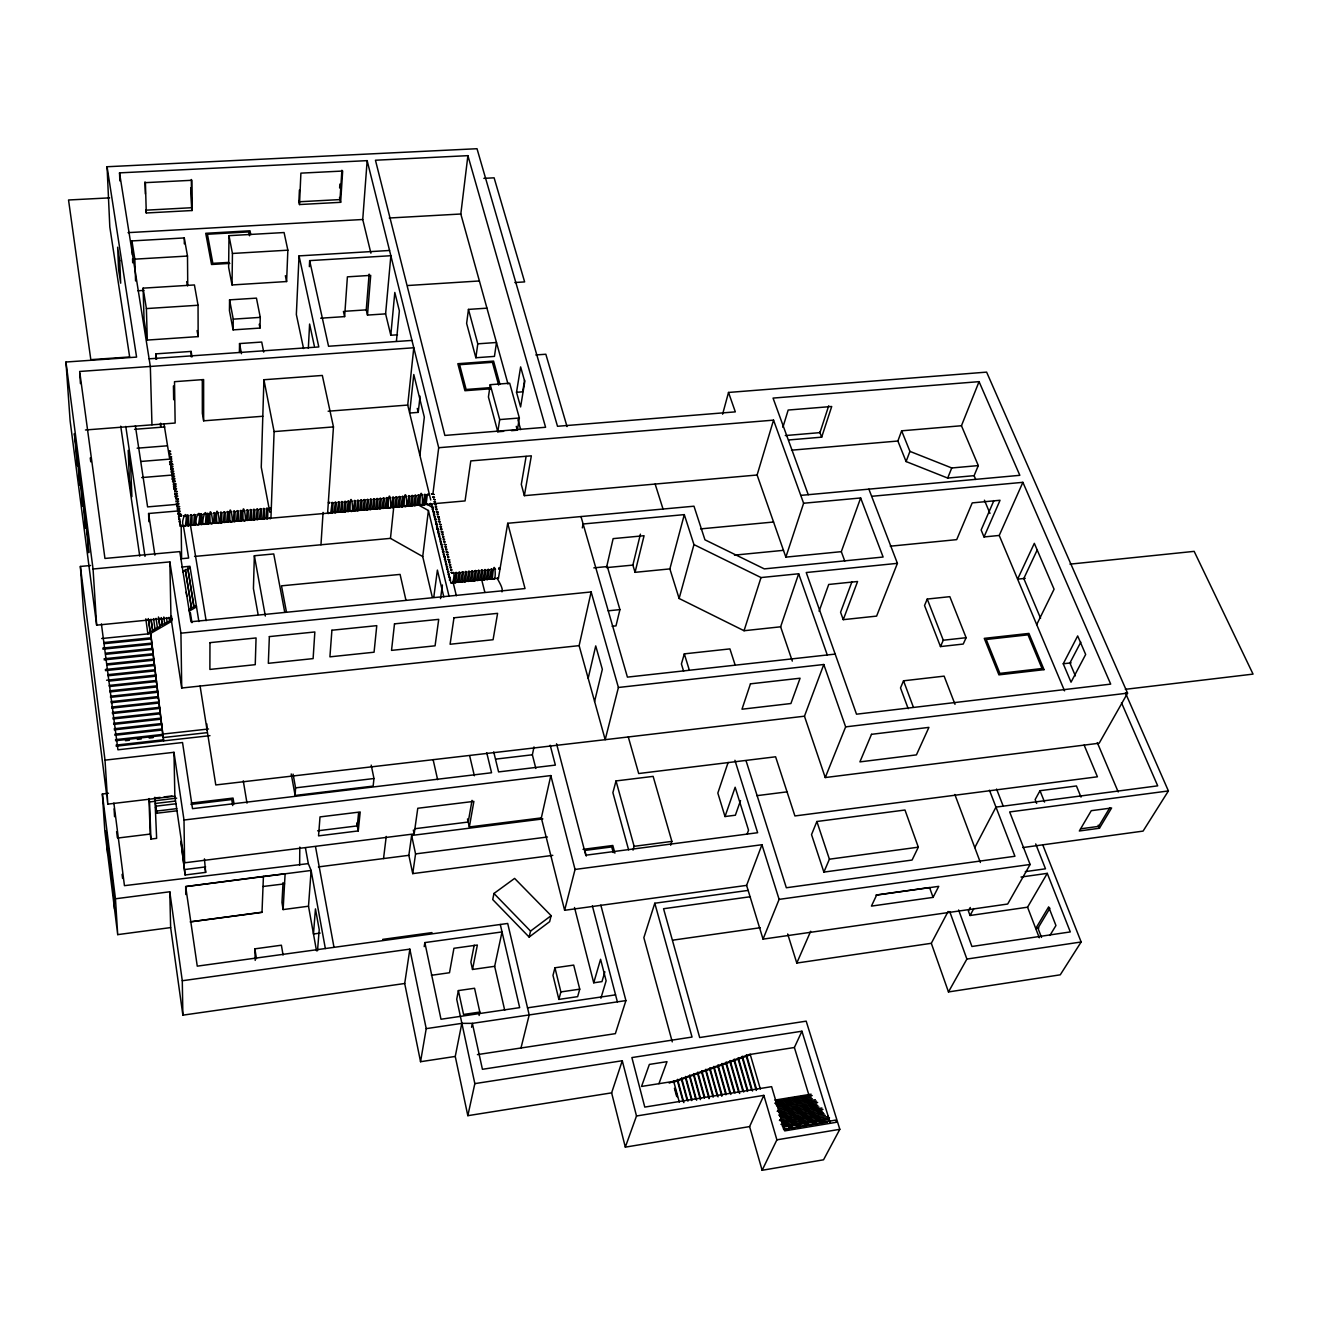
<?xml version="1.0" encoding="UTF-8"?>
<svg xmlns="http://www.w3.org/2000/svg" width="1319" height="1319" viewBox="0 0 1319 1319"><rect width="100%" height="100%" fill="white"/><g stroke="black" fill="none" stroke-linecap="round" stroke-linejoin="round"><path stroke-width="1.5" d="M205.286 524.171C208.6 495.796 198.493 529.216 205.22 523.775M185.105 874.992L180.934 841.407L185.105 874.992L205.665 872.37L204.445 858.883M206.852 729.951L206.869 723.933M206.951 523.627L207.677 513.206L208.6 513.965L208.583 523.874L206.951 523.627L208.583 523.874M210.249 523.33C208.155 494.262 215.986 530.073 210.496 522.983M213.546 523.033L214.305 512.629L215.244 513.388L215.178 523.297L213.546 523.033L215.178 523.297M216.844 522.753C214.832 493.702 222.565 529.48 217.091 522.406M220.141 522.456L220.933 512.036L221.856 512.794L221.773 522.703L220.141 522.456L221.773 522.703M223.422 522.159L224.246 511.756L225.17 512.514L225.054 522.406L223.422 522.159L225.054 522.406M228.995 235.672L228.632 267.246L232.029 284.953L286.602 281.541L287.855 250.181L284.08 232.54L228.995 235.672L232.441 253.462L232.029 284.953M226.72 521.879L227.544 511.459L228.484 512.217L228.352 522.126L226.72 521.879L228.352 522.126M229.572 299.858L229.44 310.608L233.1 329.882L259.975 328.068L260.272 317.368L256.447 298.127L229.572 299.858L233.249 319.149L233.1 329.882M230.001 521.582C228.171 492.548 235.705 528.309 230.248 521.236M233.282 521.285L234.155 510.882L235.079 511.64L234.914 521.533L233.282 521.285L234.914 521.533M236.563 521.005L237.453 510.601L238.376 511.36L238.195 521.252L236.563 521.005L238.195 521.252M239.398 352.47L239.547 343.567L261.723 342.05L263.718 352.107M239.844 520.708L240.734 510.305L241.674 511.063L241.476 520.956L239.844 520.708L241.476 520.956M243.125 520.411C241.476 491.41 248.796 527.138 243.355 520.082M246.389 520.131L247.329 509.728L248.252 510.486L248.021 520.378L246.389 520.131L248.021 520.378M249.67 519.834L250.61 509.447L251.55 510.189L251.286 520.082L249.67 519.834L251.286 520.082M252.935 519.538L253.907 509.15L254.831 509.909L254.567 519.801L252.935 519.538L254.567 519.801M284.706 612.065L273.742 553.947L254.353 555.744L253.429 588.587L258.095 614.489M256.199 519.257L257.189 508.87L258.112 509.629L257.832 519.505L256.199 519.257L257.832 519.505M452.269 573.073C455.912 568.522 452.928 587.812 451.032 582.355M259.464 518.961L260.47 508.573L261.393 509.332L261.096 519.208L259.464 518.961L261.096 519.208M327.607 513.124L333.46 426.911L322.331 375.453L263.915 379.74L261.261 467.206L269.818 512.267M262.728 518.68L263.751 508.293L264.674 509.052L264.344 518.928L262.728 518.68L264.344 518.928M265.993 518.383L267.015 508.013L267.955 508.755L267.609 518.631L265.993 518.383L267.609 518.631M283.074 955.038L281.392 945.212L254.864 948.839L255.21 960.397M270.939 518.153L274.105 431.593L263.915 379.74M261.97 912.204L190.15 921.882L262.003 912.369L263.421 876.41L285.118 873.788L283.123 909.582L308.498 906.219L311.119 870.458L308.316 863.615L305.48 848.084M299.413 190.018L298.885 201.791L340.005 199.581L341.885 170.25M299.495 204.544L300.897 173.135L342.66 171.041L340.648 202.318L299.495 204.544L298.77 201.279M389.55 250.478L299.034 255.886L296.346 314.499L303.551 348.513M309.355 266.685L309.652 260.618L390.853 255.721L385.61 313.873L390.803 335.257L397.497 334.795M308.333 348.315L309.602 324.062L314.318 345.957M283.057 882.592L281.969 902.427L283.123 909.582M371.216 765.135L373.969 778.523L373.145 786.091L295.126 795.456L295.571 787.855L293.082 774.138M339.626 188.007L339.873 184.099M299.809 847.062L299.627 865.248M320.962 544.78L323.073 512.399M330.822 512.629L332.174 502.308L333.113 503.05L332.421 512.893L330.822 512.629L332.421 512.893M320.665 318.209L344.622 316.609L347.392 276.842L370.705 275.374L367.49 315.076L385.61 313.873M334.02 512.349L335.405 502.011L336.345 502.77L335.636 512.596L334.02 512.349L335.636 512.596M337.235 512.069L338.637 501.731L339.577 502.49L338.835 512.316L337.235 512.069L338.835 512.316M340.434 511.788L341.852 501.451L342.792 502.193L342.05 512.036L340.434 511.788L342.05 512.036M370.903 253.182L362.741 219.498L367.16 160.638L119.534 172.871L119.848 180.884M343.649 511.492L345.067 501.171L346.007 501.912L345.248 511.739L343.649 511.492L345.248 511.739M346.848 511.211L348.282 500.89L349.222 501.632L348.447 511.459L346.848 511.211L348.447 511.459M350.046 510.931C349.865 482.111 355.52 517.609 350.26 510.601M367.49 315.076L366.253 309.866L369.122 274.105M353.245 510.651L354.712 500.33L355.652 501.072L354.844 510.898L353.245 510.651L354.844 510.898M317.5 950.752L319.231 929.714L315.455 908.89L313.477 934L320.154 933.094M356.427 510.371L357.927 500.049L358.867 500.791L358.043 510.618L356.427 510.371L358.043 510.618M359.625 510.074L361.142 499.769L362.082 500.511L361.225 510.321L359.625 510.074L361.225 510.321M362.824 509.793L364.341 499.489L365.281 500.231L364.423 510.041L362.824 509.793L364.423 510.041M366.006 509.513L367.539 499.209L368.479 499.95L367.605 509.761L366.006 509.513L367.605 509.761M369.188 509.233L370.738 498.928L371.694 499.67L370.787 509.48L369.188 509.233L370.787 509.48M372.37 508.953L373.937 498.648L374.893 499.39L373.969 509.2L372.37 508.953L373.969 509.2M390.803 335.257L394.81 292.455L399.36 310.855L396.409 341.341M375.552 508.672L377.135 498.368L378.075 499.11L377.152 508.92L375.552 508.672L377.152 508.92M378.734 508.392L380.334 498.087L381.273 498.829L380.334 508.639L378.734 508.392L380.334 508.639M381.9 508.112L383.532 497.807L384.472 498.549L383.499 508.359L381.9 508.112L383.499 508.359M385.082 507.831L386.714 497.527L387.654 498.269L386.681 508.079L385.082 507.831L386.681 508.079M388.248 507.535C388.577 478.781 393.656 514.212 388.462 507.205M358.62 812.603L357.268 825.892L317.615 830.805M391.413 507.254L393.095 496.966L394.035 497.708L393.013 507.502L391.413 507.254L393.013 507.502M358.257 830.921L360.202 811.976L320.006 816.906L318.555 835.867L358.257 830.921L356.707 823.089M432.335 597.392L422.723 556.552L390.473 538.366L393.623 508.161M394.595 506.974L396.277 496.686L397.217 497.428L396.178 507.221L394.595 506.974L396.178 507.221M430.736 500L407.719 405.065L413.787 347.771L79.668 371.463L104.943 558.448L179.796 551.606L190.958 621.76L525.028 588.554L507.716 523.28L693.975 506.199L704.956 539.817L764.311 568.885L883.12 557.03L860.647 497.972L803.617 503.248L785.86 557.129L841.308 551.655L860.647 497.972M397.744 506.694L399.459 496.406L400.399 497.148L399.344 506.941L397.744 506.694L399.344 506.941M400.91 506.414L402.625 496.125L403.581 496.867L402.509 506.661L400.91 506.414L402.509 506.661M404.076 506.133C404.62 477.412 409.451 512.794 404.29 505.804M407.225 505.853L408.972 495.581L409.929 496.323L408.824 506.1L407.225 505.853L408.824 506.1M419.904 455.352L424.322 417.134L413.787 374.514L409.665 413.045L418.238 412.369L420.052 396.162M410.39 505.573L412.155 495.301L413.094 496.043L411.973 505.82L410.39 505.573L411.973 505.82M413.539 505.292L415.32 495.021L416.26 495.763L415.122 505.54L413.539 505.292L415.122 505.54M416.689 505.012L418.486 494.74L419.426 495.482L418.288 505.259L416.689 505.012L418.288 505.259M419.838 504.748C420.596 476.044 425.196 511.393 420.052 504.402M422.987 504.468L424.817 494.196L425.757 494.922L424.57 504.715L422.987 504.468L424.57 504.715M508.013 384.043L460.809 214.008L467.899 155.658L375.453 160.226L444.866 435.435L545.588 427.274L467.899 155.658M426.136 504.188L427.719 504.435L426.136 504.188L427.323 494.411L428.922 494.658L427.323 494.411M383.532 858.57L386.236 836.427M422.723 556.552L428.411 510.535L417.958 504.699M432.929 493.85L438.699 447.718L367.16 160.638M486.958 308.168L468.459 309.404L466.629 323.402L475.862 357.746L494.444 356.394L496.488 342.495L477.791 343.83L475.862 357.746M433.77 597.375L437.397 570.088L443.811 596.88M440.53 598.628L442.393 584.993M552.809 855.355L412.732 873.623L408.857 855.322L411.627 835.455L542.867 818.918M414.166 833.905L417.777 808.267L473.884 801.375L469.35 826.964L541.334 817.895L550.814 775.572L184 820.022L184.594 862.807L414.166 833.905L413.342 830.047M454.033 582.388L456.077 572.281L457.05 573.056L455.665 582.635L454.033 582.388L455.665 582.635M412.732 873.623L415.567 853.904L411.627 835.455M457.248 582.075L459.292 571.968L460.265 572.743L458.864 582.322L457.248 582.075L458.864 582.322M460.446 581.761L462.524 571.655L463.497 572.43L462.079 582.009L460.446 581.761L462.079 582.009M511.475 430.67L517.345 430.192L519.356 418.008L509.678 383.219L490.239 384.686L488.426 396.986L497.807 431.791L503.677 431.313M463.661 581.448L465.739 571.341L466.712 572.116L465.277 581.695L463.661 581.448L465.277 581.695M404.702 983.496L409.846 949.136L182.286 980.742L182.879 1015.152L404.702 983.496L420.547 1061.713L455.253 1056.437L461.815 1023.363L472.367 1023.363L625.915 1000.593L600.821 905.081M466.86 581.135L468.954 571.045L469.927 571.803L468.476 581.382L466.86 581.135L468.476 581.382M470.059 580.822L472.169 570.731L473.142 571.49L471.674 581.069L470.059 580.822L471.674 581.069M473.257 580.508L475.384 570.418L476.357 571.176L474.873 580.756L473.257 580.508L474.873 580.756M497.807 431.791L499.703 419.574L490.239 384.686M476.439 580.195L478.599 570.105L479.572 570.863L478.072 580.442L476.439 580.195L478.072 580.442M479.638 579.882L481.798 569.792L482.77 570.566L481.254 580.129L479.638 579.882L481.254 580.129M424.207 946.646L424.85 942.59L502.028 931.923L494.658 966.316L504.699 1010.189M482.82 579.569L485.013 569.478L485.986 570.253L484.452 579.816L482.82 579.569L484.452 579.816M486.019 579.255L488.211 569.181L489.184 569.94L487.634 579.503L486.019 579.255L487.634 579.503M516.52 392.304L520.626 366.913L524.781 381.62L520.609 406.928L516.52 392.304L522.225 391.858M489.201 578.942L491.41 568.868L492.383 569.627L490.816 579.189L489.201 578.942L490.816 579.189M522.67 391.825L524.599 380.119M492.383 578.629C494.295 550.353 497.56 585.471 492.597 578.283M507.716 523.28L498.45 578.25L450.834 582.899L450.521 581.613M420.547 1061.713L426.218 1028.639L409.846 949.136M526.116 456.44L521.302 484.403L524.368 495.664L757.106 475.005L773.544 420.134L438.699 447.718M524.368 495.664L531.343 455.83L470.784 460.925L465.063 500.923L433.638 503.71M472.037 800.353L468.212 822.034L415.139 828.695M479.127 1015.482L479.836 1012.052L474.56 988.261L458.369 990.585L456.72 999.258L474.84 1083.624L467.833 1115.676L611.62 1092.857L622.271 1060.74L474.84 1083.624M474.213 945.146L470.883 962.112L472.515 969.465L494.658 966.316M472.515 969.465L477.363 945.031L453.934 948.295L449.499 972.73L431.412 975.302M493.966 893.474L492.729 899.574L529.133 937.067L549.644 921.668L551.128 915.666L514.608 878.405L493.966 893.474L530.535 931.099L529.133 937.067M471.559 1027.254L472.367 1023.363L482.424 1069.297L692.046 1037.064L654.785 903.235L748.137 890.407M535.844 768.466L532.365 754.781L534.014 746.917M582.322 527.88L583.13 523.989L684.297 514.624L693.959 544.599L679.12 598.48L744.048 630.729L780.617 626.805L798.671 573.765L761.014 577.557L693.959 544.599M579.123 645.65L591.143 591.951L180.934 633.186L181.725 688.007L579.123 645.65L605.19 739.679L804.458 716.201L823.798 664.496L618.413 687.479L605.19 739.679L215.788 784.953L200.092 686.061M588.175 678.279L595.726 645.914L602.338 669.327L594.589 701.461M593.814 567.879L607.317 566.543L619.93 609.609L615.989 625.882L612.115 626.294M684.297 514.624L669.871 568.901L635.049 572.331L632.873 565.093L640.407 534.179M635.049 572.331L644.068 535.712L613.137 538.63L606.493 567.615L632.873 565.093M520.989 1047.995L529.199 1014.938L507.7 923.465L197.256 966.151L185.682 886.582L263.421 876.41M575.051 869.452L761.953 844.721L746.603 885.379L564.631 910.291L575.051 869.452L550.814 775.572M554.953 967.783L552.991 975.351L558.877 999.406L577.64 996.653L579.75 989.168L573.699 965.096L554.953 967.783L560.872 991.921L558.877 999.406M670.662 845.215L671.882 841.39L653.136 776.38L616.022 780.93L612.89 792.67L628.619 849.881M722.614 414.199L728.517 392.452L986.612 372.123L1127.564 693.151L1099.156 743.224L825.249 777.551L804.458 716.201M735.128 664.99L729.918 648.899L684.314 653.861L681.412 663.968L683.605 671.157M604.877 971.806L601.959 981.616L593.731 982.803L600.574 959.292L606.13 980.792L600.903 998.252M633.021 850.145L634.126 846.32L616.022 780.93M782.892 427.34L788.168 410.044L831.712 406.499L821.671 437.166L788.993 439.936M654.785 903.235L643.853 937.677L672.261 1041.878M625.915 1000.593L615.363 1033.651L477.429 1054.606M744.048 630.729L761.014 577.557M828.711 405.774L819.956 432.632L785.283 435.567M728.121 762.448L717.833 793.065L725.005 816.543L735.375 815.208L740.536 800.567M725.005 816.543L735.145 787.245L748.533 830.195L747.115 834.037M636.5 1115.989L763.849 1095.364L749.588 1126.591L625.321 1147.134L636.5 1115.989L622.271 1060.74M819.099 611.225L828.711 584.465L857.581 581.498L843.253 619.666L876.607 616.105L897.415 563.345L868.891 489.151M658.923 1083.69L667.018 1061.663L649.36 1064.417L641.545 1086.444L679.252 1080.475M961.452 425.74L978.302 465.591L974.098 475.664L947.685 478.072L906.087 461.551L897.876 441.024L901.635 430.818L961.452 425.74L979.061 381.653L773.049 398.091L808.25 494.707M851.975 581.679L840.582 612.263L843.253 619.666M669.178 1083.08L750.148 1054.161L760.371 1089.065M906.087 461.551L909.929 451.378L901.635 430.818M825.249 777.551L845.644 726.868L823.798 664.496M947.685 478.072L951.757 467.965L978.302 465.591M1125.453 692.953L1168.403 790.938L1009.662 811.943L1030.123 864.473L1007.683 904.026L763.042 939.128L779.117 899.377L761.953 844.721M816.873 821.506L811.531 834.614L823.88 872.106L912.072 860.054L918.321 847.177L904.982 810.014L816.873 821.506L829.404 859.197L823.88 872.106M927.241 599.057L924.537 605.487L940.48 646.574L963.233 644.051L966.118 637.704L949.828 596.666L927.241 599.057L943.283 640.226L940.48 646.574M955.005 704.313L944.124 676.136L903.531 680.802L900.498 687.924L908.197 708.682M993.883 500.61L981.138 530.007L984.007 536.948L999.225 535.448L1022.884 482.325L871.645 496.307M948.114 911.462L931.313 943.299L796.791 963.051L810.674 931.263M984.007 536.948L1000.049 500.264L972.218 502.902L956.704 539.636L890.276 546.198M808.976 1095.265L794.384 1047.5L801.936 1031.211L631.883 1057.574L644.777 1107.086L771.615 1086.658L784.723 1130.894L836.345 1122.288L835.652 1120.078L783.667 1129.443L827.31 1122.189M1037.262 549.875L1023.791 578.513L1040.576 618.248M750.396 896.722L663.556 908.725L699.68 1037.542L806.189 1021.153L839.824 1129.311L823.551 1159.797L762.135 1170.283L776.891 1139.83L763.849 1095.364M1036.701 624.612L1054.079 589.214L1034.327 543.346L1017.609 579.156L1025.259 578.365M933.077 897.382L938.732 886.352L876.624 895.057L871.43 906.104L933.077 897.382L929.565 887.539L875.981 895.057M1063.246 663.77L1077.672 635.939L1085.669 654.488L1071.028 682.17L1063.246 663.77L1071.127 662.863M1080.805 642.139L1069.907 662.995L1075.381 675.856M974.79 847.606L995.96 807.113L1157.703 785.844L1121.48 702.747M970.273 907.472L968.377 910.967L970.042 915.501L1027.55 907.192L1047.27 873.359L1021.005 877.053M970.042 915.501L973.834 908.544M1081.019 797.121L1076.436 785.959L1039.999 790.708L1035.151 799.594L1036.652 803.37M1042.719 844.754L1081.151 941.98L1060.262 974.823L948.476 991.937L966.893 959.061L949.729 911.594M498.467 578.447C494.13 575.595 504.138 587.285 501.962 591.885M492.383 569.627L490.767 569.379M495.581 569.313L493.966 569.066M1109.807 807.772L1098.661 826.37L1080.591 828.827M1049.908 908.214L1037.954 928.18L1041.515 937.43M485.986 570.253L484.353 570.006M489.184 569.94L487.568 569.693M1099.436 828.25L1111.604 807.986L1091.258 810.69L1079.338 830.986L1099.436 828.25L1098.183 825.183M479.572 570.863L477.94 570.616M482.77 570.566L481.155 570.303M473.142 571.49L471.51 571.242M476.357 571.176L474.725 570.929M466.712 572.116L465.079 571.869M469.927 571.803L468.294 571.556M460.265 572.743L458.633 572.495M463.497 572.43L461.864 572.182M450.241 577.227L449.087 577.673L449.268 576.469M453.868 572.957L452.252 572.776M457.05 573.056L455.418 572.809M1049.891 935.451L1055.942 925.542L1048.654 906.878L1035.745 928.51L1038.877 928.048M447.586 571.523L447.85 572.545L448.905 571.721M446.35 566.412L446.613 567.45L447.669 566.626M443.464 549.298L442.31 549.726L442.508 548.539M442.244 544.269L441.09 544.698L441.288 543.51M436.803 521.846L435.666 522.258L435.847 521.104M1168.403 790.938L1143.078 831.102L1022.769 847.573M431.841 506.496L433.209 507.073M425.757 494.922L424.157 494.674M419.426 495.482L417.843 495.235M422.591 495.202L421.008 494.955M413.094 496.043L411.495 495.796M416.26 495.763L414.661 495.515M406.747 496.587L405.147 496.34M409.929 496.323L408.329 496.076M400.399 497.148L398.8 496.9M403.581 496.867L401.982 496.62M394.035 497.708L392.435 497.461M397.217 497.428L395.618 497.181M387.654 498.269L386.055 498.021M390.853 497.988L389.237 497.741M381.273 498.829L379.674 498.582M384.472 498.549L382.873 498.302M374.893 499.39L373.277 499.143M378.075 499.11L376.476 498.862M368.479 499.95L366.88 499.703M371.694 499.67L370.078 499.423M362.082 500.511L360.466 500.264M365.281 500.231L363.665 499.983M355.652 501.072L354.053 500.824M358.867 500.791L357.251 500.544M349.222 501.632L347.622 501.385M352.437 501.352L350.838 501.105M342.792 502.193L341.176 501.945M346.007 501.912L344.391 501.665M336.345 502.77L334.729 502.523M339.577 502.49L337.961 502.226M333.113 503.05L331.498 502.803M269.554 517.757L270.247 518.845L270.51 517.675M267.955 508.755L266.323 508.507M261.393 509.332L259.761 509.085M264.674 509.052L263.042 508.788M254.831 509.909L253.199 509.662M258.112 509.629L256.48 509.365M248.252 510.486L246.62 510.239M251.55 510.189L249.918 509.942M241.674 511.063L240.042 510.816M244.971 510.766L243.323 510.519M235.079 511.64L233.447 511.393M238.376 511.36L236.744 511.096M228.484 512.217L226.835 511.97M231.781 511.937L230.133 511.673M221.856 512.794L220.224 512.547M225.17 512.514L223.521 512.25M215.244 513.388L213.596 513.124M218.558 513.091L216.91 512.844M198.674 524.748C190.661 526.199 203.027 498.846 198.608 524.368M200.34 524.204L201.972 524.467L200.34 524.204L201.032 513.783L201.972 514.542L201.972 524.467M208.6 513.965L206.968 513.701M211.93 513.668L210.282 513.421M192.046 525.341L190.414 525.094L191.057 514.657L191.98 515.416L192.046 525.341L190.414 525.094M193.728 524.797L195.36 525.044L193.728 524.797L194.388 514.361L195.311 515.119L195.36 525.044M201.972 514.542L200.323 514.295M205.286 514.245L203.637 513.998M191.98 515.416L190.332 515.168M185.418 525.935C177.405 527.402 189.606 499.983 185.352 525.539M187.1 525.391L188.732 525.638L187.1 525.391L187.727 514.954L188.65 515.713L188.732 525.638M195.311 515.119L193.662 514.872M198.641 514.839L196.993 514.575M185.32 516.009L183.671 515.745M180.719 525.638L181.857 526.561L181.181 525.473M181.165 525.671L179.945 526.1L180.241 524.913M188.65 515.713L187.001 515.465M178.725 518.466L178.889 519.488L180.109 519.059M177.504 510.931L178.642 511.854M176.087 494.048L174.866 494.46L174.702 493.454M175.905 500.923L176.07 501.929M174.883 486.612L173.679 487.041L173.514 486.035M171.932 476.192L172.097 477.181M170.761 468.855L171.421 469.91L171.717 468.773M169.59 461.535L169.739 462.524L170.893 461.749M530.535 931.099L551.128 915.666M171.569 621.348L150.317 633.648L148.256 618.562M189.276 611.109L196.35 607.004L196.35 605.833L193.893 606.064L193.909 607.235L191.453 607.482L189.029 610.07M450.653 580.146L449.334 579.948L450.389 579.107M446.927 564.812L445.624 564.614L446.679 563.79M444.47 554.672L443.168 554.475L443.728 553.584M445.08 557.212L443.679 556.618L445.195 556.47M444.948 558.629L444.388 559.536L445.69 559.734M445.558 561.169L445.377 562.356L446.069 561.251M442.64 547.121L441.337 546.923L442.393 546.099M443.86 552.15L442.459 551.556L443.975 551.424M440.068 538.498L439.887 539.685L440.925 538.861M441.42 542.093L440.117 541.895L441.173 541.087M438.996 532.101L437.694 531.903L438.749 531.095M437.183 524.649L435.798 524.072L437.298 523.94M437.051 526.05L436.49 526.941L437.793 527.138M434.792 514.773L433.506 514.575L434.545 513.767M434.66 516.158L434.462 517.312L435.501 516.52M435.979 519.702L434.611 519.125L436.111 518.994M672.888 1082.487L749.769 1055.035M180.258 521.928L178.939 521.73L180.093 520.906M179.994 523.363L180.208 524.616M178.79 515.795L178.477 516.966M177.438 504.336L176.119 504.138L177.274 503.33M177.175 505.754L177.373 507.007M177.57 508.26L177.274 509.431M176.235 496.867L174.916 496.669L176.07 495.862M175.971 498.269L176.169 499.522M174.767 490.816L174.965 492.069M173.58 483.413L173.284 484.568M172.261 472.202L170.959 472.004L172.113 471.213M171.998 473.587L172.195 474.807M170.827 466.25L171.025 467.47M785.547 1125.898L827.112 1118.99M828.612 1119.633L783.008 1127.201L783.667 1129.443M788.581 1127.003L792.538 1126.344M796.495 1125.684L800.468 1125.025M804.425 1124.365L808.382 1123.722M812.356 1123.063L816.313 1122.403M820.27 1121.744L824.243 1121.084M776.891 1139.83L839.824 1129.311M780.188 1112.428L784.113 1111.785M788.037 1111.142L791.944 1110.499M795.868 1109.856L799.792 1109.213M803.7 1108.57L807.624 1107.927M811.548 1107.284L815.455 1106.625M779.628 1113.368L818.885 1106.921M781.211 1113.83L785.135 1113.187M789.059 1112.544L792.983 1111.901M796.907 1111.257L800.831 1110.614M804.755 1109.971L808.679 1109.312M812.603 1108.669L816.527 1108.026M778.688 1115.116L821.918 1107.993M782.249 1115.247L786.173 1114.604M790.097 1113.961L794.022 1113.302M797.946 1112.659L801.886 1112.016M805.81 1111.373L809.734 1110.713M813.658 1110.07L817.582 1109.427M779.71 1116.534L822.99 1109.394M783.272 1116.665L787.212 1116.022M791.136 1115.363L795.077 1114.72M800.963 1113.747L804.903 1113.104M808.827 1112.445L812.768 1111.802M816.692 1111.159L820.632 1110.516M780.749 1117.951L822.1 1111.126M786.272 1117.754L790.213 1117.111M794.153 1116.468L798.077 1115.808M802.018 1115.165L805.958 1114.506M809.882 1113.863L813.823 1113.22M817.764 1112.56L821.704 1111.917M779.809 1119.699L823.171 1112.544M779.43 1120.49L783.371 1119.831M787.311 1119.188L791.252 1118.528M795.192 1117.885L799.133 1117.226M803.073 1116.583L807.014 1115.923M810.954 1115.28L814.895 1114.621M818.835 1113.978L822.776 1113.318M780.832 1121.134L824.26 1113.945M782.431 1121.579L817.945 1115.709M781.87 1122.551L825.348 1115.363M783.47 1123.013L787.427 1122.37M791.367 1121.711L795.324 1121.051M799.265 1120.408L803.222 1119.749M807.162 1119.089L811.119 1118.446M815.06 1117.787L819.017 1117.127M780.93 1124.316L828.398 1116.451M784.508 1124.447L788.465 1123.804M792.422 1123.145L796.363 1122.485M800.32 1121.826L804.277 1121.183M808.234 1120.523L812.191 1119.864M816.131 1119.204L820.088 1118.561M781.969 1125.766L829.503 1117.885M774.781 1100.112L811.152 1094.193M776.429 1100.574L780.551 1099.898M784.508 1099.255L788.68 1098.579M792.587 1097.936L796.791 1097.26M800.666 1096.617L804.92 1095.924M775.786 1101.497L812.207 1095.561M777.452 1101.942L781.491 1101.283M785.53 1100.623L789.57 1099.964M793.626 1099.304L797.665 1098.645M801.705 1097.985L805.744 1097.342M774.781 1103.212L811.234 1097.26M778.457 1103.327L782.497 1102.668M786.553 1102.008L790.609 1101.349M794.648 1100.689L798.704 1100.03M802.743 1099.37L806.799 1098.711M775.786 1104.597L812.29 1098.645M779.463 1104.712L783.519 1104.052M787.575 1103.393L791.631 1102.733M795.687 1102.074L799.743 1101.414M803.782 1100.738L807.838 1100.079M776.792 1105.981L815.373 1099.683M780.485 1106.113L784.541 1105.437M788.597 1104.778L792.653 1104.118M796.709 1103.459L800.781 1102.783M804.837 1102.123L808.893 1101.464M777.814 1107.383L816.428 1101.068M783.535 1107.169L787.608 1106.509M807.904 1103.179L811.976 1102.519M778.523 1108.834L817.648 1102.42M784.558 1108.57L788.63 1107.894M792.703 1107.235L796.758 1106.559M800.831 1105.899L804.887 1105.24M808.959 1104.564L813.032 1103.904M777.583 1110.549L816.758 1104.135M777.204 1111.34L781.128 1110.697M785.036 1110.054L788.96 1109.411M792.867 1108.768L798.737 1107.812M802.661 1107.169L806.568 1106.526M810.476 1105.883L814.4 1105.24M778.606 1111.966L817.813 1105.52M750.231 1054.425L794.384 1047.5M966.893 959.061L1081.151 941.98M479.836 1012.052L463.563 1014.459L458.369 990.585M527.534 1007.831L615.544 994.856M426.218 1028.639L461.815 1023.363M560.872 991.921L579.75 989.168M672.739 940.167L760.222 927.735M779.117 899.377L1030.123 864.473M1025.292 871.628L1045.489 868.809L1035.695 843.929M382.642 939.392L432.022 932.599M829.404 859.197L918.321 847.177M117.704 934.627L170.646 927.587L169.772 891.776L115.462 898.783L117.704 934.627L104.861 831.349L102.354 793.989L108.471 793.263M583.031 849.354L612.824 845.479L614.901 853.146M634.126 846.32L671.882 841.39M415.567 853.904L547.434 837.004M318.374 866.913L408.857 855.322M756.859 795.67L787.41 791.812M185.039 869.501L205.665 866.896M117.869 838.027L150.234 834.07L148.932 798.819M150.234 834.07L150.927 839.065L156.631 838.356L154.867 797.253M263.009 886.483L284.558 883.862M155.461 807.212L156.829 813.213L176.795 810.822M154.241 798.077L160.176 797.368M164.133 796.907L172.047 795.967M107.812 804.128L174.85 796.181L173.976 752.308L105.009 760.14L107.812 804.128L83.691 613.104L80.377 566.445L90.566 565.505M496.026 759.084L532.365 754.781M154.834 800.748L176.68 798.16M150.927 839.065L149.558 801.936L155.428 801.243M175.361 801.078L155.444 803.436L156.829 813.213M295.571 787.855L373.969 778.523M1125.305 689.326L1253.05 674.108L1194.157 551.358L1069.973 564.153M176.037 803.766L156.071 806.156L156.137 808.316M191.222 803.073L233.051 798.077L234.007 803.881M190.958 804.409L231.748 799.528L232.721 805.563M845.644 726.868L1127.564 693.151M156.747 811.053L176.746 808.646M308.316 863.615L124.448 885.659L113.863 803.057M115.528 740.734L162.995 735.441L151.24 637.786L150.63 633.615L101.695 638.528M125.47 740.717L129.427 740.289M137.341 739.398L141.281 738.953M149.195 738.079L153.152 737.634M162.781 737.618L206.885 732.688M116.105 745.103L163.622 739.778L163.655 740.866L162.995 735.441M116.171 746.191L209.968 735.672M114.209 728.747L161.66 723.521M114.275 729.852L161.676 724.609M943.283 640.226L966.118 637.704M835.174 654.092L627.415 677.125L580.987 516.57M114.835 734.188L162.303 728.929M114.901 735.293L162.336 730.017M162.188 734.155L208.534 728.978M115.478 739.646L162.962 734.353M112.313 712.458L159.681 707.314M112.379 713.563L159.714 708.418M112.939 717.882L160.341 712.705M113.005 718.987L160.374 713.81M113.582 723.307L161 718.113M113.632 724.411L161.033 719.201M110.433 696.218L157.719 691.172M110.499 697.339L157.752 692.277M111.06 701.626L158.379 696.547M111.126 702.73L158.412 697.652M111.686 707.033L159.022 701.922M111.752 708.138L159.055 703.027M106.592 680.241L155.774 675.081M108.702 681.148L155.807 676.202M109.18 685.418L156.417 680.439M109.329 686.539L156.45 681.56M109.807 690.81L157.076 685.798M109.873 691.931L157.109 686.919M106.823 665.04L153.861 660.192M105.339 669.491L154.471 664.397M105.405 670.613L154.504 665.518M108.01 674.652L155.114 669.739M108.076 675.773L155.147 670.86M102.931 649.195L151.916 644.233M105.52 653.202L152.526 648.404M105.586 654.339L152.559 649.542M104.102 658.758L153.169 653.729M104.168 659.896L153.218 654.867M608.207 610.812L619.93 609.609M106.757 663.902L153.828 659.055M158.709 617.803L159.929 626.921L157.472 627.168L157.505 628.322L155.065 628.569L155.098 629.724L152.658 629.954L152.691 631.109L150.251 631.356L147.876 633.895L145.815 618.809M104.283 642.501L151.24 637.786M897.415 563.345L806.239 572.528L856.509 714.189L1110.697 684.116L1022.884 482.325M104.349 643.656L151.273 638.924M102.849 648.058L151.883 643.095M65.95 362.016L70.121 420.86L96.65 625.157L170.975 617.82L169.854 561.894L93.055 569L65.95 362.016L136.582 357.103L107.07 166.738L477.016 148.717L557.508 426.284L735.326 411.874L728.517 392.452M171.998 618.759L172.014 619.914L169.574 620.161L169.59 621.315L159.896 625.767M734.469 555.134L783.486 550.336M181.874 567.038L189.952 566.28L198.889 621.529M193.909 607.235L187.809 568.225L190.233 567.994L190.249 569.181M191.469 608.653L185.418 570.814L185.402 569.627L187.826 569.412M185.418 570.814L182.995 571.045L183.011 572.232M700.62 528.886L773.561 522.011M800.765 495.383L1019.834 475.318L979.061 381.653M194.552 556.437L390.473 538.366M180.901 558.761L188.633 558.052L183.522 526.479M180.456 526.166L432.17 503.957M177.092 504.353L147.596 506.892L135.362 425.823M148.849 521.681L148.602 513.503L176.927 511.047M791.515 450.191L897.876 441.024M141.727 477.577L171.717 475.087M137.143 448.196L167.266 445.806M499.703 419.574L519.356 418.008M141.182 461.436L169.409 459.144M274.105 431.593L333.46 426.911M85.455 429.978L175.147 423.036L174.504 381.686L203.621 379.559L203.654 420.827L262.827 416.26M328.134 411.215L407.719 405.065M134.554 429.318L164.76 426.96M489.448 387.704L466.135 389.484L459.622 364.703L492.399 362.313L498.648 385.066M490.948 388.742L464.931 390.721L457.841 363.714L493.57 361.093L499.901 384.142M535.827 354.959L545.835 354.234L567.038 426.565M155.889 359.246L155.757 353.871L191.107 351.415L192.063 356.872M149.129 358.817L318.802 346.946L299.034 255.886M411.957 340.417L328.546 346.254L309.652 260.618M147.299 340.071L198.147 336.609L198.048 305.25L194.421 284.953L143.095 288.152L144.068 319.742L147.299 340.071L146.393 308.58L143.095 288.152M345.331 311.251L366.253 309.866M233.249 319.149L260.272 317.368M407.868 285.514L479.407 280.963M514.839 282.53L524.632 281.903L494.114 177.818L483.842 178.362M146.393 308.58L198.048 305.25M137.918 290.774L143.903 290.394M228.731 262.399L212.854 263.338L207.429 234.254L248.73 231.913L249.505 235.771M229.836 263.388L211.535 264.492L205.731 233.298L250 230.792L250.791 234.667M187.496 256.051L184.264 237.931L131.933 240.915L134.835 259.151L187.496 256.051L187.743 285.679M232.441 253.462L287.855 250.181M128.042 232.639L362.741 219.498M389.22 218.014L460.809 214.008M145.799 210.183L191.535 207.726L191.354 179.516M146.277 212.986L192.046 210.529L191.865 180.291L145.42 182.649L146.277 212.986L145.717 209.672M109.658 197.866L68.539 199.993L90.813 359.658L129.658 356.954L109.807 226.95L107.07 166.738M178.889 513.355L177.669 513.783L178.576 514.525M447.916 568.868L446.762 569.313L447.718 570.072M449.152 573.979L447.998 574.424L448.955 575.183M170.926 463.892L169.722 464.304L170.629 465.03M431.972 505.111L431.247 504.039L450.356 580.937M433.357 508.854L432.22 509.266L433.16 510.008M173.696 481.023L172.476 481.435L173.383 482.177M174.883 488.426L173.663 488.838L174.57 489.58M439.952 536.075L438.815 536.503L439.771 537.262M909.929 451.378L951.757 467.965M424.669 502.836L433.539 508.079M1097.309 742.63L1118.215 791.961M974.098 475.664L975.697 479.44M984.419 500.198L989.975 513.421M999.225 535.448L1064.548 690.859M1084.136 745.103L1097.424 776.792L794.912 815.95L775.605 756.793L638.693 773.528L628.289 736.958M1039.999 790.708L1044.549 802.067M1047.27 873.359L1070.303 931.923L971.922 946.481L958.633 910.011M996.57 789.042L1003.215 806.156M989.448 790.213L1014.938 856.262L786.338 887.753L746.125 760.948M1027.55 907.192L1039.29 937.76M819.693 431.923L821.671 437.166M954.841 794.483L980.38 862.494M903.531 680.802L913.407 707.264M841.308 551.655L844.77 561.053M773.544 420.134L803.617 503.248M931.313 943.299L948.476 991.937M798.671 573.765L827.277 654.966M757.106 475.005L785.86 557.129M780.617 626.805L792.307 661.099M655.147 484.057L662.979 508.87M734.914 760.288L757.634 832.718L585.784 855.207L556.552 743.784M787.674 933.967L796.791 963.051M669.871 568.901L679.12 598.48M801.936 1031.211L830.376 1123.293M684.314 653.861L689.309 670.068M746.603 885.379L763.042 939.128M746.455 1054.738L756.628 1089.593M746.076 1055.612L756.232 1090.45M742.383 1056.189L752.522 1091.044M742.003 1057.063L751.566 1089.972M738.31 1057.64L747.84 1090.566M737.948 1058.514L747.461 1091.423M734.254 1059.091L743.735 1092.033M733.892 1059.965L742.811 1090.945M749.588 1126.591L762.135 1170.283M730.182 1060.542L739.646 1093.484M729.819 1061.416L738.706 1092.396M726.126 1061.993L734.996 1093.006M725.763 1062.867L734.073 1091.918M591.143 591.951L618.413 687.479M722.07 1063.444L730.891 1094.457M721.707 1064.318L729.984 1093.369M718.014 1064.895L726.258 1093.962M717.668 1065.752L725.895 1094.819M713.958 1066.346L722.169 1095.413M713.612 1067.203L721.806 1096.27M709.902 1067.796L718.08 1096.864M709.556 1068.654L717.173 1095.776M705.863 1069.231L713.447 1096.386M705.517 1070.105L713.101 1097.227M701.807 1070.682L709.375 1097.837M701.461 1071.539L709.028 1098.678M517.922 419.722L520.675 429.631M697.767 1072.133L704.758 1097.342M697.421 1072.99L704.412 1098.183M516.273 426.35L517.345 430.192M693.728 1073.567L700.686 1098.793M693.382 1074.424L700.34 1099.634M689.672 1075.018L696.613 1100.244M689.342 1075.875L695.74 1099.139M685.633 1076.452L692.013 1099.749M685.303 1077.31L691.667 1100.59M681.61 1077.903L687.941 1101.184M681.28 1078.761L687.084 1100.095M677.57 1079.338L683.885 1102.635M468.459 309.404L477.791 343.83M677.241 1080.195L683.028 1101.53M613.253 852.536L611.719 846.93L584.812 850.442L586.296 856.064M673.531 1080.789L679.301 1102.14M675.312 1089.395L677.405 1097.161M674.454 1088.307L676.548 1096.056M592.379 905.889L617.374 1001.846M550.204 745.251L555.365 765.102L498.582 771.912L493.718 751.912M574.507 907.505L593.731 982.803M611.62 1092.857L625.321 1147.134M481.88 580.525L484.864 592.363M541.334 817.895L564.631 910.291M417.266 408.412L418.238 412.369M453.011 581.943L456.358 595.71M428.411 510.535L449.07 596.353M486.744 752.737L491.558 772.753L192.508 808.662L182.533 742.531L117.935 749.802L101.398 623.887M339.511 197.454L340.648 202.318M469.696 755.985L474.362 775.753M500.297 924.487L519.67 1007.634L440.991 1019.241L424.85 942.59M467.503 818.934L469.35 826.964M343.418 311.383L344.622 316.609M405.955 600.244L400.086 574.408L281.491 585.834L286.47 612.115M433.11 759.596L437.628 779.677M455.253 1056.437L467.833 1115.676M285.366 275.687L286.602 281.541M259.216 324.227L259.975 328.068M239.547 343.567L241.476 353.673M334.004 947.355L315.587 847.062M192.046 210.529L190.727 187.776M254.353 555.744L265.35 616.039M325.348 948.542L311.119 870.458L185.682 886.582L185.781 894.546M291.219 773.956L295.126 795.456M308.498 906.219L316.511 950.834M197.075 330.558L198.147 336.609M186.704 281.639L187.413 285.646M203.654 420.827L202.351 413.342L202.302 379.888M243.273 780.832L246.999 803.156M190.299 524.154L206.127 620.688M254.864 948.839L256.463 958.699M155.757 353.871L156.648 359.345M187.809 568.225L193.893 606.064M164.018 423.894L169.508 457.99M170.151 461.996L172.08 474.032M172.723 478.039L173.366 482.062M174.009 486.068L174.652 490.074M175.295 494.081L175.938 498.104M176.911 504.122L180.126 524.171M185.402 569.627L191.453 607.482M160.242 424.009L160.77 427.274L160.671 423.185M190.348 612.577L191.964 622.683M119.534 172.871L150.333 366.451L151.965 424.833M186.177 592.149L186.803 596.122M169.854 561.894L180.934 633.186M171.404 615.94L172.014 619.914M170.975 617.82L181.725 688.007M168.98 617.341L169.59 621.315M205.055 868.38L205.665 872.37M166.54 617.589L167.167 622.733M148.602 513.503L154.9 555.134M163.82 616.995L164.76 624.118M161.413 618.397L162.303 624.365M161.149 617.556L162.336 625.519M158.428 616.962L159.929 626.921M156.038 618.364L157.505 628.322M125.783 426.416L144.991 556.371M173.976 752.308L184 820.022M153.598 618.595L155.098 629.724M151.19 619.996L152.658 629.954M150.943 619.155L152.691 631.109M120.721 426.185L139.748 556.156M174.85 796.181L184.594 862.807M148.503 619.402L150.251 631.356M169.772 891.776L182.286 980.742M170.646 927.587L182.879 1015.152M149.096 798.556L149.558 801.936M90.236 457.957L90.747 461.815M116.6 831.613L117.391 837.73M122.073 874.382L122.601 878.454M80.377 566.445L105.009 760.14M102.354 793.989L115.462 898.783M163.028 736.53L150.63 633.615M107.729 854.399L106.163 830.822L113.038 885.89L114.522 908.956M93.055 569L96.65 625.157M79.783 373.475L80.443 383.598M114.077 808.877L114.555 816.708M134.835 259.151L135.577 280.963M131.933 240.915L132.411 254.831M132.56 258.804L132.691 262.794M145.008 181.857L145.354 193.992M173.432 385.939L173.663 399.739M181.165 524.978L181.593 557.624M184.264 237.931L184.33 243.867M191.107 351.415L191.156 356.773M209.968 642.65L209.886 669.425L255.243 664.677L256.067 637.951L209.968 642.65M269.356 636.599L268.334 663.309L313.114 658.61L314.845 631.966L269.356 636.599M331.91 630.235L329.915 656.846L374.068 652.213L376.772 625.651L331.91 630.235M394.496 623.854L391.529 650.382L435.072 645.815L438.716 619.353L394.496 623.854M453.967 617.787L450.092 644.249L493.075 639.731L497.593 613.351L453.967 617.787M750.445 683.836L741.987 709.21L790.905 703.522L800.089 678.213L750.445 683.836M871.496 734.32L859.906 761.887L916.425 754.88L928.922 727.379L871.496 734.32M498.664 568.291C498.285 570.863 501.682 567.731 498.664 568.291M452.846 572.792L451.213 572.545L452.846 572.792M450.175 567.022C449.746 569.61 453.225 566.461 450.175 567.022M450.801 569.594C450.373 572.182 453.851 569.033 450.801 569.594M449.713 559.932L448.097 559.685L449.713 559.932M448.922 561.894C448.509 564.483 451.972 561.35 448.922 561.894M449.548 564.466C449.136 567.038 452.598 563.905 449.548 564.466M447.85 552.282L446.234 552.034L447.85 552.282M447.059 554.244C446.646 556.816 450.092 553.683 447.059 554.244M447.685 556.783C447.256 559.355 450.719 556.239 447.685 556.783M445.987 544.681L444.371 544.434L445.987 544.681M445.212 546.61C444.783 549.166 448.229 546.066 445.212 546.61M445.822 549.149C445.41 551.721 448.856 548.605 445.822 549.149M443.365 539.026C442.937 541.581 446.383 538.482 443.365 539.026M443.975 541.548C443.563 544.104 446.993 541.004 443.975 541.548M442.92 532.068L441.304 531.821L442.92 532.068M442.129 533.997C441.717 536.536 445.146 533.453 442.129 533.997M442.739 536.503C442.327 539.042 445.773 535.959 442.739 536.503M441.09 524.55L439.474 524.303L441.09 524.55M438.6 529.282L437.001 529.034L438.6 529.282M440.299 526.462C439.887 528.985 443.316 525.918 440.299 526.462M440.909 528.968C440.497 531.508 443.926 528.424 440.909 528.968M438.419 533.667C438.007 536.19 441.42 533.14 438.419 533.667M439.26 517.081L437.661 516.817L439.26 517.081M438.485 518.977C438.056 521.483 441.486 518.433 438.485 518.977M439.079 521.467C438.666 523.989 442.096 520.923 439.079 521.467M438.056 512.102L436.457 511.854L438.056 512.102M437.265 513.998C436.853 516.504 440.266 513.47 437.265 513.998M436.243 504.682L434.643 504.435L436.243 504.682M435.451 506.578C435.039 509.068 438.452 506.034 435.451 506.578M433.028 511.393L434.396 511.97L433.028 511.393M436.061 509.052C435.649 511.541 439.046 508.507 436.061 509.052M430.307 503.495L431.692 504.072L430.307 503.495M434.446 497.296L432.846 497.049L434.446 497.296M433.654 499.176L435.039 499.753L433.654 499.176M434.264 501.632C433.852 504.122 437.248 501.105 434.264 501.632M431.527 493.718L432.912 494.295L431.527 493.718M432.517 493.85L433.902 494.427L432.517 493.85M327.837 512.58C327.326 515.086 330.855 512.052 327.837 512.58M328.53 502.325C328.019 504.831 331.58 501.797 328.53 502.325M269.9 507.881C269.34 510.404 272.984 507.337 269.9 507.881M179.648 515.135C179.005 517.691 182.797 514.591 179.648 515.135M180.785 514.179L179.137 513.932L180.785 514.179M180.571 515.284C179.945 517.823 183.72 514.74 180.571 515.284M179.565 506.595L177.917 506.331L179.565 506.595M178.576 508.524C177.95 511.063 181.725 507.98 178.576 508.524M178.988 511.047C178.345 513.586 182.121 510.502 178.988 511.047M178.345 499.044L176.697 498.78L178.345 499.044M177.356 500.956C176.73 503.479 180.489 500.429 177.356 500.956M177.768 503.479C177.125 506.001 180.901 502.935 177.768 503.479M177.125 491.525L175.493 491.262L177.125 491.525M176.152 493.438C175.526 495.944 179.269 492.894 176.152 493.438M176.548 495.944C175.922 498.45 179.681 495.4 176.548 495.944M175.922 484.04L174.289 483.793L175.922 484.04M174.949 485.936C174.322 488.442 178.065 485.408 174.949 485.936M175.345 488.442C174.718 490.948 178.461 487.898 175.345 488.442M173.745 478.484C173.119 480.973 176.845 477.956 173.745 478.484M173.696 479.226L172.08 478.978L173.696 479.226M174.141 480.973C173.514 483.463 177.257 480.446 174.141 480.973M172.542 471.064C171.932 473.554 175.658 470.553 172.542 471.064M172.954 473.537C172.327 476.027 176.054 473.01 172.954 473.537M173.35 476.011C172.723 478.5 176.449 475.483 173.35 476.011M172.74 464.272L171.107 464.024L172.74 464.272M171.75 466.151C171.14 468.624 174.85 465.623 171.75 466.151M172.146 468.608C171.536 471.081 175.246 468.08 172.146 468.608M171.552 456.918L169.937 456.671L171.552 456.918M170.58 458.781C169.953 461.254 173.663 458.27 170.58 458.781M170.959 461.238C170.349 463.694 174.059 460.71 170.959 461.238M169.393 451.032C168.766 453.489 172.459 450.521 169.393 451.032M169.788 453.901C169.162 456.358 172.871 453.39 169.788 453.901M1042.026 668.519L999.901 673.382L986.233 639.484L1028.012 634.835L1042.026 668.519M1044.038 669.656L998.928 674.866L984.254 638.363L1028.935 633.417L1044.038 669.656M119.749 260.766L117.655 247.214L118.595 269.686L120.672 283.189L119.749 260.766M130.729 467.618L128.19 450.406L129.394 479.555L131.9 496.653L130.729 467.618M76.123 446.91L74.375 433.572L77.409 465.788L76.123 446.91M78.695 466.679L76.931 453.175L79.981 485.474L78.695 466.679M81.415 487.502L79.635 473.801L82.685 506.199L81.415 487.502M84.301 509.579L82.487 495.68L85.554 528.194L84.301 509.579M87.532 534.211L85.686 520.098L88.736 552.71L87.532 534.211"/></g></svg>
